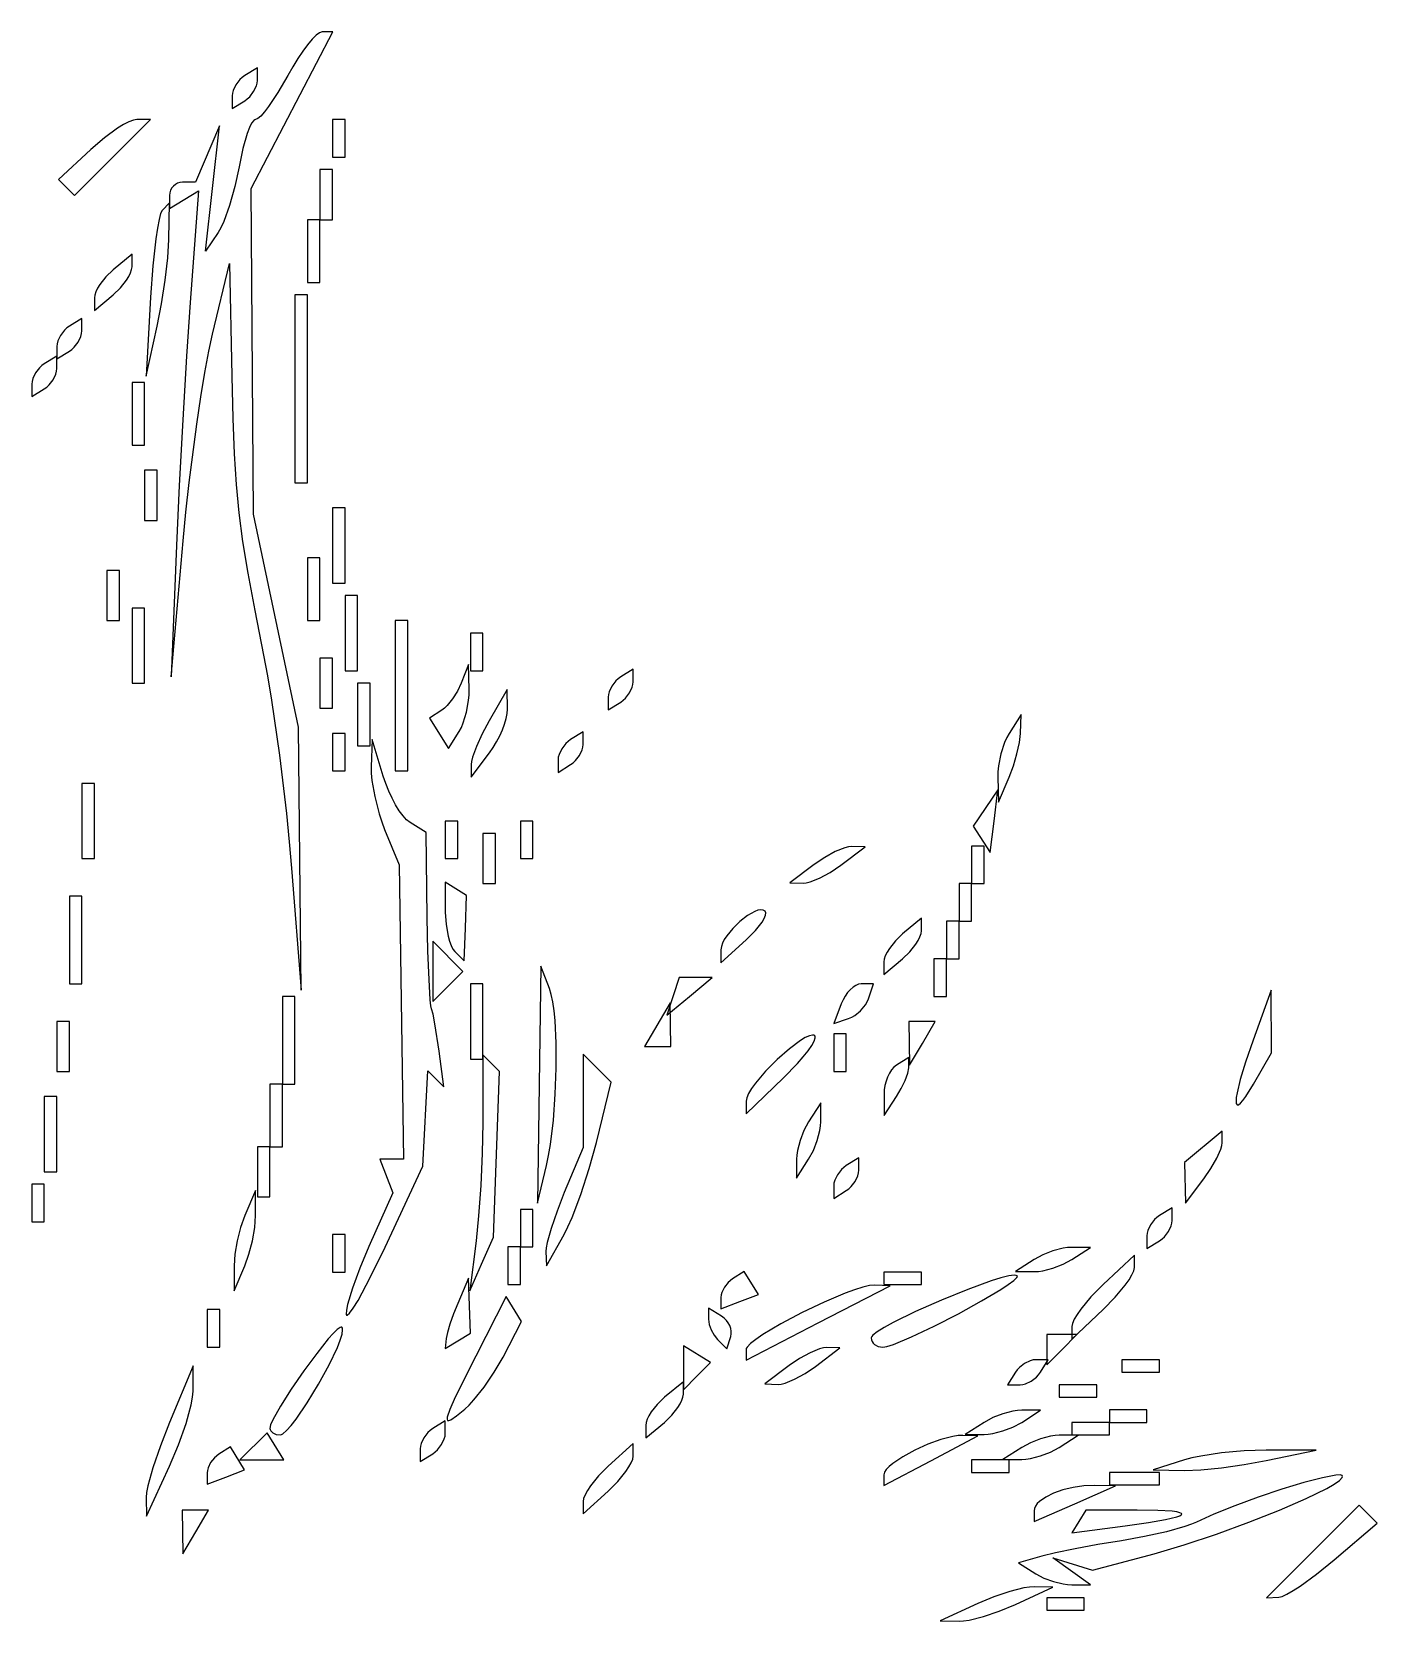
# Model space of a CAD drawing. Header units: millimetres. Extents: x 0.52 to 7.92, y 0.28 to 7.41.
# Drawn here: x 6.863 to 7.915, y 3.923 to 5.167 of the extents above; entities that cross this region are included whole.
import ezdxf

# ---------------------------------------------------------------- set-up
doc = ezdxf.new("R2010")
doc.units = ezdxf.units.MM
doc.header["$MEASUREMENT"] = 0

msp = doc.modelspace()

# ---------------------------------------------------------------- linework, layer by layer
at = {"flags": 128}
for points in [[(7.072505, 4.519608), (7.071481, 4.622549), (7.036149, 4.789216), (7.034314, 5.044118), (7.098321, 5.166667), (7.08992, 5.166667), (7.087855, 5.165966), (7.0852, 5.163959), (7.082064, 5.160786), (7.078559, 5.156587), (7.074793, 5.151504), (7.070878, 5.145676), (7.066923, 5.139246), (7.06304, 5.132353), (7.055335, 5.11903), (7.048017, 5.108119), (7.044761, 5.10392), (7.041913, 5.100747), (7.039574, 5.09874), (7.037848, 5.098039), (7.037132, 5.097847), (7.036372, 5.097285), (7.034749, 5.095122), (7.033031, 5.091704), (7.031273, 5.087181), (7.027845, 5.075427), (7.02489, 5.061074), (7.021674, 5.045576), (7.017536, 5.030706), (7.013007, 5.018152), (7.010764, 5.013272), (7.008623, 5.009603), (6.998602, 4.995098), (7.009566, 5.093137), (6.990828, 5.04902), (6.980708, 5.04902), (6.978675, 5.048808), (6.976779, 5.0482), (6.97506, 5.04724), (6.973561, 5.04597), (6.972323, 5.044432), (6.971387, 5.042668), (6.970795, 5.040723), (6.970588, 5.038637), (6.970588, 5.028255), (6.993146, 5.042196), (6.986644, 4.954922), (6.98379, 4.912912), (6.980826, 4.863045), (6.978103, 4.811563), (6.97597, 4.764706), (6.971798, 4.661765), (6.981211, 4.768239), (6.983376, 4.790756), (6.985924, 4.813944), (6.991797, 4.859678), (6.994935, 4.880898), (6.998082, 4.900134), (7.001145, 4.916724), (7.00403, 4.930004), (7.017436, 4.985294), (7.019328, 4.897059), (7.020143, 4.863962), (7.021168, 4.836425), (7.022625, 4.8125), (7.024736, 4.790235), (7.027724, 4.767681), (7.031809, 4.742888), (7.037215, 4.713905), (7.044161, 4.678782), (7.047185, 4.662528), (7.050303, 4.643599), (7.056466, 4.600447), (7.061933, 4.554796), (7.064182, 4.532743), (7.065988, 4.512116), (7.073529, 4.416667), (7.072505, 4.519608)], [(7.029412, 5.112745), (7.031381, 5.114162), (7.033218, 5.115871), (7.036336, 5.119904), (7.038442, 5.124323), (7.039016, 5.126515), (7.039216, 5.128608), (7.039216, 5.138412), (7.029412, 5.132353), (7.027442, 5.130936), (7.025605, 5.129227), (7.022488, 5.125194), (7.020381, 5.120775), (7.019808, 5.118583), (7.019608, 5.11649), (7.019608, 5.106686), (7.029412, 5.112745)], [(6.925779, 5.068313), (6.955505, 5.098039), (6.944871, 5.098039), (6.942217, 5.09756), (6.938742, 5.096186), (6.934593, 5.094015), (6.929917, 5.091142), (6.919576, 5.083676), (6.908899, 5.074558), (6.883563, 5.051077), (6.896053, 5.038587), (6.925779, 5.068313)], [(7.098039, 5.068627), (7.107843, 5.068627), (7.107843, 5.088235), (7.107843, 5.098039), (7.098039, 5.098039), (7.098039, 5.078431), (7.098039, 5.068627)], [(7.088235, 5.019608), (7.098039, 5.019608), (7.098039, 5.039216), (7.098039, 5.058824), (7.088235, 5.058824), (7.088235, 5.039216), (7.088235, 5.019608)], [(6.960866, 4.936275), (6.964247, 4.953758), (6.9671, 4.97237), (6.969126, 4.989888), (6.970023, 5.004085), (6.970588, 5.03268), (6.964792, 5.026884), (6.963559, 5.024453), (6.962276, 5.01974), (6.960981, 5.01302), (6.959711, 5.004573), (6.957397, 4.983609), (6.955635, 4.959073), (6.952274, 4.897059), (6.960866, 4.936275)], [(7.078431, 4.970588), (7.088235, 4.970588), (7.088235, 4.990196), (7.088235, 5.009804), (7.088235, 5.019608), (7.078431, 5.019608), (7.078431, 5), (7.078431, 4.980392), (7.078431, 4.970588)], [(6.926471, 4.960784), (6.932181, 4.966297), (6.936857, 4.972284), (6.938656, 4.97523), (6.940016, 4.978023), (6.940876, 4.980575), (6.941176, 4.982793), (6.941176, 4.992597), (6.926471, 4.980392), (6.920761, 4.97488), (6.916085, 4.968893), (6.914285, 4.965947), (6.912925, 4.963153), (6.912065, 4.960602), (6.911765, 4.958383), (6.911765, 4.94858), (6.926471, 4.960784)], [(7.068627, 4.813725), (7.078431, 4.813725), (7.078431, 4.833333), (7.078431, 4.852941), (7.078431, 4.872549), (7.078431, 4.892157), (7.078431, 4.911765), (7.078431, 4.931373), (7.078431, 4.95098), (7.078431, 4.960784), (7.068627, 4.960784), (7.068627, 4.941176), (7.068627, 4.921569), (7.068627, 4.901961), (7.068627, 4.882353), (7.068627, 4.862745), (7.068627, 4.843137), (7.068627, 4.823529), (7.068627, 4.813725)], [(6.892157, 4.916667), (6.894126, 4.918084), (6.895964, 4.919793), (6.899081, 4.923826), (6.901187, 4.928245), (6.901761, 4.930437), (6.901961, 4.93253), (6.901961, 4.942334), (6.892157, 4.936275), (6.890187, 4.934857), (6.88835, 4.933148), (6.885233, 4.929115), (6.883127, 4.924696), (6.882553, 4.922505), (6.882353, 4.920411), (6.882353, 4.910608), (6.892157, 4.916667)], [(6.872549, 4.887255), (6.874518, 4.888672), (6.876356, 4.890381), (6.879473, 4.894414), (6.881579, 4.898833), (6.882153, 4.901025), (6.882353, 4.903118), (6.882353, 4.912922), (6.872549, 4.906863), (6.87058, 4.905445), (6.868742, 4.903736), (6.865625, 4.899704), (6.863519, 4.895284), (6.862945, 4.893093), (6.862745, 4.891), (6.862745, 4.881196), (6.872549, 4.887255)], [(6.941176, 4.843137), (6.95098, 4.843137), (6.95098, 4.862745), (6.95098, 4.882353), (6.95098, 4.892157), (6.941176, 4.892157), (6.941176, 4.872549), (6.941176, 4.852941), (6.941176, 4.843137)], [(6.95098, 4.784314), (6.960784, 4.784314), (6.960784, 4.803922), (6.960784, 4.823529), (6.95098, 4.823529), (6.95098, 4.803922), (6.95098, 4.784314)], [(7.098039, 4.735294), (7.107843, 4.735294), (7.107843, 4.754902), (7.107843, 4.77451), (7.107843, 4.794118), (7.098039, 4.794118), (7.098039, 4.77451), (7.098039, 4.754902), (7.098039, 4.735294)], [(7.078431, 4.705882), (7.088235, 4.705882), (7.088235, 4.72549), (7.088235, 4.745098), (7.088235, 4.754902), (7.078431, 4.754902), (7.078431, 4.735294), (7.078431, 4.715686), (7.078431, 4.705882)], [(6.921569, 4.705882), (6.931373, 4.705882), (6.931373, 4.72549), (6.931373, 4.745098), (6.921569, 4.745098), (6.921569, 4.72549), (6.921569, 4.705882)], [(6.941176, 4.656863), (6.95098, 4.656863), (6.95098, 4.676471), (6.95098, 4.696078), (6.95098, 4.715686), (6.941176, 4.715686), (6.941176, 4.696078), (6.941176, 4.676471), (6.941176, 4.656863)], [(7.107843, 4.666667), (7.117647, 4.666667), (7.117647, 4.686275), (7.117647, 4.705882), (7.117647, 4.72549), (7.107843, 4.72549), (7.107843, 4.705882), (7.107843, 4.686275), (7.107843, 4.666667)], [(7.147059, 4.588235), (7.156863, 4.588235), (7.156863, 4.607843), (7.156863, 4.627451), (7.156863, 4.647059), (7.156863, 4.666667), (7.156863, 4.686275), (7.156863, 4.705882), (7.147059, 4.705882), (7.147059, 4.686275), (7.147059, 4.666667), (7.147059, 4.647059), (7.147059, 4.627451), (7.147059, 4.607843), (7.147059, 4.588235)], [(7.205882, 4.666667), (7.215686, 4.666667), (7.215686, 4.686275), (7.215686, 4.696078), (7.205882, 4.696078), (7.205882, 4.676471), (7.205882, 4.666667)], [(7.088235, 4.637255), (7.098039, 4.637255), (7.098039, 4.656863), (7.098039, 4.676471), (7.088235, 4.676471), (7.088235, 4.656863), (7.088235, 4.637255)], [(7.197154, 4.619051), (7.198834, 4.622124), (7.200377, 4.625763), (7.202923, 4.634205), (7.204535, 4.643298), (7.204912, 4.64775), (7.204958, 4.651961), (7.204334, 4.671569), (7.198736, 4.656863), (7.195806, 4.650659), (7.191966, 4.644639), (7.187714, 4.63949), (7.185589, 4.637457), (7.183548, 4.6359), (7.173959, 4.629643), (7.188725, 4.60575), (7.197154, 4.619051)], [(7.323529, 4.642157), (7.325499, 4.643574), (7.327336, 4.645283), (7.330453, 4.649316), (7.33256, 4.653735), (7.333133, 4.655927), (7.333333, 4.65802), (7.333333, 4.667824), (7.323529, 4.661765), (7.32156, 4.660347), (7.319723, 4.658638), (7.316605, 4.654606), (7.314499, 4.650186), (7.313926, 4.647995), (7.313725, 4.645902), (7.313725, 4.636098), (7.323529, 4.642157)], [(7.117647, 4.607843), (7.127451, 4.607843), (7.127451, 4.627451), (7.127451, 4.647059), (7.127451, 4.656863), (7.117647, 4.656863), (7.117647, 4.637255), (7.117647, 4.617647), (7.117647, 4.607843)], [(7.2209, 4.602364), (7.223784, 4.606499), (7.226462, 4.610959), (7.228874, 4.615604), (7.230964, 4.620294), (7.232674, 4.624887), (7.233946, 4.629242), (7.234723, 4.633219), (7.234947, 4.636678), (7.234599, 4.651961), (7.220588, 4.627451), (7.215145, 4.617161), (7.210682, 4.607261), (7.207661, 4.598878), (7.206835, 4.595607), (7.206542, 4.593137), (7.206506, 4.583333), (7.2209, 4.602364)], [(7.627451, 4.583333), (7.630765, 4.592107), (7.63356, 4.601501), (7.635542, 4.61039), (7.636416, 4.617647), (7.636955, 4.632353), (7.627451, 4.617647), (7.625553, 4.614293), (7.623803, 4.61039), (7.620897, 4.601501), (7.619027, 4.592107), (7.618572, 4.587572), (7.618486, 4.583333), (7.619025, 4.563725), (7.627451, 4.583333)], [(7.098039, 4.588235), (7.107843, 4.588235), (7.107843, 4.607843), (7.107843, 4.617647), (7.098039, 4.617647), (7.098039, 4.598039), (7.098039, 4.588235)], [(7.284314, 4.593137), (7.286283, 4.594555), (7.28812, 4.596264), (7.291238, 4.600296), (7.293344, 4.604716), (7.293918, 4.606907), (7.294118, 4.609), (7.294118, 4.618804), (7.284314, 4.612745), (7.282344, 4.611328), (7.280507, 4.609619), (7.27739, 4.605586), (7.275283, 4.601167), (7.27471, 4.598975), (7.27451, 4.596882), (7.27451, 4.587078), (7.284314, 4.593137)], [(7.139143, 4.215485), (7.168757, 4.279009), (7.172589, 4.353555), (7.185167, 4.340977), (7.181494, 4.369018), (7.178215, 4.390262), (7.176684, 4.397845), (7.175488, 4.401961), (7.174999, 4.404306), (7.174506, 4.409122), (7.173557, 4.424998), (7.172749, 4.447241), (7.172191, 4.473502), (7.171228, 4.540142), (7.158727, 4.547867), (7.156042, 4.550002), (7.153199, 4.553122), (7.150286, 4.557076), (7.147389, 4.561718), (7.144593, 4.566896), (7.141986, 4.572464), (7.139653, 4.578271), (7.137682, 4.584169), (7.129136, 4.612745), (7.128294, 4.591325), (7.128356, 4.586458), (7.128863, 4.58083), (7.131035, 4.568089), (7.134465, 4.554711), (7.136543, 4.548286), (7.138808, 4.542305), (7.150164, 4.514706), (7.153654, 4.284314), (7.135157, 4.284314), (7.145277, 4.257941), (7.12656, 4.216135), (7.119359, 4.19902), (7.113589, 4.183324), (7.109836, 4.170786), (7.108899, 4.166245), (7.108686, 4.163145), (7.108926, 4.162335), (7.10946, 4.162195), (7.11135, 4.163815), (7.114232, 4.16779), (7.117981, 4.173906), (7.127578, 4.191702), (7.139143, 4.215485)], [(6.901961, 4.519608), (6.911765, 4.519608), (6.911765, 4.539216), (6.911765, 4.558824), (6.911765, 4.578431), (6.901961, 4.578431), (6.901961, 4.558824), (6.901961, 4.539216), (6.901961, 4.519608)], [(7.61561, 4.54902), (7.618499, 4.573529), (7.599333, 4.545054), (7.612721, 4.52451), (7.61561, 4.54902)], [(7.186275, 4.519608), (7.196078, 4.519608), (7.196078, 4.539216), (7.196078, 4.54902), (7.186275, 4.54902), (7.186275, 4.529412), (7.186275, 4.519608)], [(7.245098, 4.519608), (7.254902, 4.519608), (7.254902, 4.539216), (7.254902, 4.54902), (7.245098, 4.54902), (7.245098, 4.529412), (7.245098, 4.519608)], [(7.215686, 4.5), (7.22549, 4.5), (7.22549, 4.519608), (7.22549, 4.539216), (7.215686, 4.539216), (7.215686, 4.519608), (7.215686, 4.5)], [(7.466263, 4.500312), (7.468737, 4.500543), (7.471796, 4.501327), (7.479185, 4.50432), (7.487467, 4.50883), (7.495675, 4.514394), (7.514706, 4.528788), (7.504325, 4.5291), (7.501851, 4.528869), (7.498792, 4.528085), (7.491403, 4.525092), (7.483121, 4.520582), (7.474913, 4.515018), (7.455882, 4.500624), (7.466263, 4.500312)], [(7.598039, 4.5), (7.607843, 4.5), (7.607843, 4.519608), (7.607843, 4.529412), (7.598039, 4.529412), (7.598039, 4.509804), (7.598039, 4.5)], [(7.201974, 4.465174), (7.202968, 4.49084), (7.186275, 4.501157), (7.186275, 4.477703), (7.186855, 4.468014), (7.188434, 4.458973), (7.189524, 4.455011), (7.190772, 4.45159), (7.19215, 4.448837), (7.193627, 4.446878), (7.20098, 4.439507), (7.201974, 4.465174)], [(7.588235, 4.470588), (7.598039, 4.470588), (7.598039, 4.490196), (7.598039, 4.5), (7.588235, 4.5), (7.588235, 4.480392), (7.588235, 4.470588)], [(6.892157, 4.421569), (6.901961, 4.421569), (6.901961, 4.441176), (6.901961, 4.460784), (6.901961, 4.480392), (6.901961, 4.490196), (6.892157, 4.490196), (6.892157, 4.470588), (6.892157, 4.45098), (6.892157, 4.431373), (6.892157, 4.421569)], [(7.421629, 4.455937), (7.428893, 4.463221), (7.434131, 4.469895), (7.435838, 4.472773), (7.436854, 4.475222), (7.437119, 4.477149), (7.436572, 4.478461), (7.435097, 4.479343), (7.433193, 4.479561), (7.430931, 4.479177), (7.428384, 4.478256), (7.422726, 4.475053), (7.416796, 4.470457), (7.411175, 4.464974), (7.406442, 4.45911), (7.40459, 4.456193), (7.403178, 4.45337), (7.402277, 4.450705), (7.401961, 4.44826), (7.401961, 4.438137), (7.421629, 4.455937)], [(7.544118, 4.441176), (7.549828, 4.446689), (7.554504, 4.452676), (7.556303, 4.455622), (7.557663, 4.458415), (7.558523, 4.460967), (7.558824, 4.463185), (7.558824, 4.472989), (7.544118, 4.460784), (7.538408, 4.455272), (7.533732, 4.449285), (7.531932, 4.446339), (7.530572, 4.443545), (7.529712, 4.440994), (7.529412, 4.438776), (7.529412, 4.428972), (7.544118, 4.441176)], [(7.578431, 4.441176), (7.588235, 4.441176), (7.588235, 4.460784), (7.588235, 4.470588), (7.578431, 4.470588), (7.578431, 4.45098), (7.578431, 4.441176)], [(7.188235, 4.419608), (7.2, 4.431373), (7.176471, 4.454902), (7.176471, 4.407843), (7.188235, 4.419608)], [(7.568627, 4.411765), (7.578431, 4.411765), (7.578431, 4.431373), (7.578431, 4.441176), (7.568627, 4.441176), (7.568627, 4.421569), (7.568627, 4.411765)], [(7.265357, 4.279412), (7.267007, 4.287328), (7.268468, 4.295976), (7.270815, 4.314923), (7.272378, 4.33517), (7.273139, 4.35563), (7.273078, 4.375218), (7.272176, 4.39285), (7.271405, 4.400593), (7.270416, 4.40744), (7.269207, 4.413255), (7.267777, 4.417903), (7.261044, 4.43545), (7.258524, 4.25), (7.265357, 4.279412)], [(7.205882, 4.362745), (7.215686, 4.362745), (7.215686, 4.382353), (7.215686, 4.401961), (7.215686, 4.421569), (7.205882, 4.421569), (7.205882, 4.401961), (7.205882, 4.382353), (7.205882, 4.362745)], [(7.377363, 4.411765), (7.39517, 4.426471), (7.369281, 4.426471), (7.359556, 4.397059), (7.377363, 4.411765)], [(7.501832, 4.394401), (7.504251, 4.395419), (7.506661, 4.396828), (7.511199, 4.400564), (7.514935, 4.4051), (7.516344, 4.407509), (7.517361, 4.409926), (7.521242, 4.421569), (7.51167, 4.421569), (7.509625, 4.421252), (7.507483, 4.420344), (7.505307, 4.418908), (7.50316, 4.417008), (7.501106, 4.414708), (7.499209, 4.412072), (7.497532, 4.409162), (7.49614, 4.406044), (7.490183, 4.390518), (7.501832, 4.394401)], [(7.818627, 4.343137), (7.832639, 4.367647), (7.832473, 4.416667), (7.818345, 4.377451), (7.81246, 4.36037), (7.808269, 4.346613), (7.805771, 4.336345), (7.805157, 4.332571), (7.804965, 4.329731), (7.805196, 4.327847), (7.805849, 4.326938), (7.806924, 4.327026), (7.808422, 4.328131), (7.810341, 4.330274), (7.812681, 4.333476), (7.818627, 4.343137)], [(7.058824, 4.343137), (7.068627, 4.343137), (7.068627, 4.362745), (7.068627, 4.382353), (7.068627, 4.401961), (7.068627, 4.411765), (7.058824, 4.411765), (7.058824, 4.392157), (7.058824, 4.372549), (7.058824, 4.352941), (7.058824, 4.343137)], [(7.352454, 4.372549), (7.362745, 4.372549), (7.362149, 4.406863), (7.342163, 4.372549), (7.352454, 4.372549)], [(6.882353, 4.352941), (6.892157, 4.352941), (6.892157, 4.372549), (6.892157, 4.392157), (6.882353, 4.392157), (6.882353, 4.372549), (6.882353, 4.352941)], [(7.559609, 4.375), (7.569602, 4.392157), (7.54902, 4.392157), (7.549616, 4.357843), (7.559609, 4.375)], [(7.450878, 4.347941), (7.461877, 4.359226), (7.466407, 4.364442), (7.470157, 4.369194), (7.473026, 4.373347), (7.474915, 4.376766), (7.475723, 4.379315), (7.47569, 4.380221), (7.475349, 4.38086), (7.474626, 4.381319), (7.473679, 4.381491), (7.471181, 4.381041), (7.467983, 4.379631), (7.464216, 4.377384), (7.455489, 4.370871), (7.446032, 4.362482), (7.436879, 4.353199), (7.429062, 4.344002), (7.425977, 4.339742), (7.423614, 4.335872), (7.422102, 4.332514), (7.421569, 4.32979), (7.421569, 4.319861), (7.450878, 4.347941)], [(7.490196, 4.352941), (7.5, 4.352941), (7.5, 4.372549), (7.5, 4.382353), (7.490196, 4.382353), (7.490196, 4.362745), (7.490196, 4.352941)], [(7.214718, 4.202353), (7.224061, 4.223334), (7.228759, 4.35294), (7.215686, 4.366013), (7.215578, 4.312908), (7.215138, 4.289195), (7.21402, 4.263884), (7.212392, 4.240005), (7.210423, 4.220588), (7.205376, 4.181373), (7.214718, 4.202353)], [(7.279187, 4.22549), (7.282192, 4.23138), (7.285451, 4.238744), (7.292314, 4.256713), (7.298947, 4.277038), (7.304517, 4.297361), (7.316062, 4.344723), (7.294118, 4.366667), (7.294118, 4.293488), (7.279412, 4.258292), (7.273729, 4.243753), (7.269128, 4.230186), (7.266079, 4.219109), (7.265284, 4.214978), (7.265053, 4.212038), (7.265401, 4.20098), (7.279187, 4.22549)], [(7.539216, 4.333333), (7.542918, 4.339669), (7.545972, 4.346049), (7.548061, 4.351731), (7.548869, 4.355971), (7.54902, 4.363902), (7.539216, 4.357843), (7.537249, 4.356288), (7.535421, 4.354182), (7.53377, 4.35162), (7.532336, 4.348694), (7.531158, 4.345497), (7.530277, 4.342121), (7.529732, 4.33866), (7.529562, 4.335206), (7.529712, 4.318627), (7.539216, 4.333333)], [(7.04902, 4.294118), (7.058824, 4.294118), (7.058824, 4.313725), (7.058824, 4.333333), (7.058824, 4.343137), (7.04902, 4.343137), (7.04902, 4.323529), (7.04902, 4.303922), (7.04902, 4.294118)], [(6.872549, 4.27451), (6.882353, 4.27451), (6.882353, 4.294118), (6.882353, 4.313725), (6.882353, 4.333333), (6.872549, 4.333333), (6.872549, 4.313725), (6.872549, 4.294118), (6.872549, 4.27451)], [(7.470588, 4.284314), (7.474278, 4.291184), (7.4773, 4.29902), (7.479342, 4.306855), (7.479898, 4.310471), (7.480092, 4.313725), (7.480092, 4.328431), (7.470588, 4.313725), (7.466898, 4.306855), (7.463876, 4.29902), (7.461834, 4.291184), (7.461279, 4.287568), (7.461085, 4.284314), (7.461085, 4.269608), (7.470588, 4.284314)], [(7.779724, 4.269031), (7.785313, 4.27714), (7.789889, 4.285153), (7.792982, 4.292145), (7.793824, 4.294969), (7.794118, 4.297192), (7.794118, 4.306322), (7.764706, 4.281913), (7.765329, 4.25), (7.779724, 4.269031)], [(7.039216, 4.254902), (7.04902, 4.254902), (7.04902, 4.27451), (7.04902, 4.294118), (7.039216, 4.294118), (7.039216, 4.27451), (7.039216, 4.254902)], [(7.5, 4.259804), (7.501969, 4.261221), (7.503807, 4.26293), (7.506924, 4.266963), (7.50903, 4.271382), (7.509604, 4.273574), (7.509804, 4.275667), (7.509804, 4.285471), (7.5, 4.279412), (7.498031, 4.277995), (7.496193, 4.276286), (7.493076, 4.272253), (7.49097, 4.267833), (7.490396, 4.265642), (7.490196, 4.263549), (7.490196, 4.253745), (7.5, 4.259804)], [(6.862745, 4.235294), (6.872549, 4.235294), (6.872549, 4.254902), (6.872549, 4.264706), (6.862745, 4.264706), (6.862745, 4.245098), (6.862745, 4.235294)], [(7.029412, 4.20098), (7.032683, 4.210141), (7.035362, 4.220588), (7.037173, 4.231036), (7.037838, 4.240196), (7.037838, 4.259804), (7.029412, 4.240196), (7.02614, 4.231036), (7.023461, 4.220588), (7.021651, 4.210141), (7.020986, 4.20098), (7.020986, 4.181373), (7.029412, 4.20098)], [(7.245098, 4.215686), (7.254902, 4.215686), (7.254902, 4.235294), (7.254902, 4.245098), (7.245098, 4.245098), (7.245098, 4.22549), (7.245098, 4.215686)], [(7.745098, 4.220588), (7.747067, 4.222005), (7.748905, 4.223714), (7.752022, 4.227747), (7.754128, 4.232167), (7.754702, 4.234358), (7.754902, 4.236451), (7.754902, 4.246255), (7.745098, 4.240196), (7.743129, 4.238779), (7.741291, 4.23707), (7.738174, 4.233037), (7.736068, 4.228618), (7.735494, 4.226426), (7.735294, 4.224333), (7.735294, 4.214529), (7.745098, 4.220588)], [(7.098039, 4.196078), (7.107843, 4.196078), (7.107843, 4.215686), (7.107843, 4.22549), (7.098039, 4.22549), (7.098039, 4.205882), (7.098039, 4.196078)], [(7.235294, 4.186275), (7.245098, 4.186275), (7.245098, 4.205882), (7.245098, 4.215686), (7.235294, 4.215686), (7.235294, 4.196078), (7.235294, 4.186275)], [(7.647059, 4.196379), (7.650313, 4.196573), (7.653929, 4.197129), (7.661765, 4.19917), (7.6696, 4.202192), (7.676471, 4.205882), (7.691176, 4.215386), (7.676471, 4.215386), (7.673216, 4.215192), (7.6696, 4.214636), (7.661765, 4.212594), (7.653929, 4.209572), (7.647059, 4.205882), (7.632353, 4.196379), (7.647059, 4.196379)], [(7.70098, 4.166667), (7.710497, 4.176381), (7.71829, 4.185809), (7.72129, 4.190078), (7.723556, 4.193873), (7.72499, 4.197057), (7.72549, 4.199496), (7.72549, 4.2093), (7.70098, 4.186275), (7.691464, 4.17656), (7.68367, 4.167133), (7.680671, 4.162863), (7.678405, 4.159068), (7.676971, 4.155884), (7.676471, 4.153445), (7.676471, 4.143641), (7.70098, 4.166667)], [(7.41661, 4.172904), (7.43126, 4.178525), (7.420214, 4.196398), (7.411087, 4.190758), (7.407544, 4.187864), (7.404642, 4.184155), (7.402681, 4.180107), (7.402147, 4.178106), (7.401961, 4.1762), (7.401961, 4.167282), (7.41661, 4.172904)], [(7.528507, 4.137255), (7.531885, 4.137832), (7.536954, 4.139468), (7.551081, 4.145339), (7.568719, 4.153721), (7.587701, 4.163464), (7.605862, 4.173418), (7.621033, 4.182435), (7.62682, 4.186232), (7.631048, 4.189365), (7.633444, 4.191688), (7.633871, 4.192501), (7.633739, 4.193059), (7.632895, 4.19346), (7.631489, 4.193574), (7.62715, 4.193006), (7.621028, 4.191486), (7.613432, 4.189143), (7.595054, 4.182517), (7.574484, 4.174176), (7.554187, 4.165166), (7.536633, 4.156537), (7.529655, 4.152692), (7.524289, 4.149335), (7.520841, 4.146596), (7.519934, 4.1455), (7.519621, 4.144608), (7.5198, 4.143131), (7.520318, 4.141753), (7.521139, 4.140504), (7.522226, 4.139415), (7.525053, 4.137835), (7.52672, 4.137405), (7.528507, 4.137255)], [(7.529412, 4.186275), (7.54902, 4.186275), (7.558824, 4.186275), (7.558824, 4.196078), (7.539216, 4.196078), (7.529412, 4.196078), (7.529412, 4.186275)], [(7.196078, 4.142157), (7.205882, 4.148216), (7.204504, 4.191176), (7.196078, 4.171569), (7.192752, 4.163329), (7.189925, 4.155391), (7.187896, 4.148656), (7.186964, 4.144029), (7.186275, 4.136098), (7.196078, 4.142157)], [(7.477941, 4.156234), (7.534314, 4.185331), (7.522321, 4.185803), (7.518319, 4.185451), (7.512991, 4.18421), (7.506555, 4.182191), (7.49923, 4.179504), (7.482788, 4.172565), (7.465413, 4.164271), (7.448855, 4.155503), (7.434862, 4.14714), (7.429374, 4.143384), (7.425183, 4.14006), (7.422509, 4.137277), (7.421808, 4.136122), (7.421569, 4.135144), (7.421569, 4.127137), (7.477941, 4.156234)], [(7.201627, 4.088772), (7.205006, 4.091902), (7.208729, 4.095925), (7.216717, 4.105984), (7.224613, 4.117613), (7.231439, 4.129476), (7.245899, 4.157439), (7.233848, 4.176938), (7.210102, 4.130136), (7.194124, 4.09802), (7.189797, 4.088368), (7.187806, 4.082474), (7.187662, 4.080816), (7.188073, 4.079953), (7.189028, 4.079837), (7.190517, 4.080419), (7.195062, 4.083487), (7.201627, 4.088772)], [(7.409627, 4.145548), (7.410054, 4.14759), (7.410044, 4.149747), (7.409629, 4.151953), (7.408836, 4.154144), (7.407695, 4.156253), (7.406236, 4.158217), (7.404487, 4.159969), (7.402478, 4.161445), (7.392157, 4.167824), (7.392157, 4.159075), (7.392721, 4.155114), (7.394257, 4.150797), (7.39653, 4.146644), (7.399306, 4.143178), (7.406454, 4.136029), (7.409627, 4.145548)], [(7, 4.137255), (7.009804, 4.137255), (7.009804, 4.156863), (7.009804, 4.166667), (7, 4.166667), (7, 4.147059), (7, 4.137255)], [(7.057018, 4.068627), (7.058037, 4.068851), (7.059244, 4.069504), (7.062164, 4.071989), (7.065652, 4.075862), (7.069581, 4.080905), (7.078262, 4.093621), (7.0872, 4.108382), (7.095386, 4.123435), (7.101815, 4.137026), (7.104054, 4.142725), (7.105477, 4.147401), (7.105956, 4.150834), (7.105802, 4.152016), (7.105365, 4.152805), (7.104825, 4.152986), (7.104023, 4.15274), (7.101708, 4.151069), (7.098566, 4.147995), (7.094744, 4.143724), (7.085644, 4.13241), (7.075577, 4.118769), (7.065712, 4.104441), (7.057218, 4.091066), (7.051264, 4.080286), (7.049605, 4.076381), (7.04902, 4.07374), (7.049183, 4.072713), (7.049651, 4.071755), (7.051369, 4.070129), (7.053913, 4.069031), (7.057018, 4.068627)], [(7.668627, 4.135294), (7.680392, 4.147059), (7.656863, 4.147059), (7.656863, 4.123529), (7.668627, 4.135294)], [(7.383207, 4.11458), (7.393865, 4.125238), (7.372549, 4.138412), (7.372549, 4.103922), (7.383207, 4.11458)], [(7.446656, 4.108155), (7.449129, 4.108386), (7.452188, 4.10917), (7.459577, 4.112163), (7.467859, 4.116673), (7.476067, 4.122237), (7.495098, 4.136631), (7.484717, 4.136943), (7.482243, 4.136712), (7.479185, 4.135928), (7.471795, 4.132935), (7.463514, 4.128425), (7.455305, 4.122861), (7.436275, 4.108467), (7.446656, 4.108155)], [(6.970588, 4.044118), (6.977651, 4.060892), (6.983462, 4.077574), (6.98571, 4.085277), (6.987419, 4.092233), (6.988515, 4.098202), (6.988921, 4.102941), (6.989101, 4.122549), (6.970588, 4.078431), (6.963414, 4.060141), (6.957567, 4.042953), (6.953646, 4.028799), (6.952597, 4.023462), (6.952255, 4.019608), (6.952435, 4.004902), (6.970588, 4.044118)], [(7.636098, 4.107843), (7.638191, 4.108043), (7.640382, 4.108617), (7.644802, 4.110723), (7.648835, 4.11384), (7.650544, 4.115678), (7.651961, 4.117647), (7.65802, 4.127451), (7.648216, 4.127451), (7.646123, 4.127251), (7.643931, 4.126677), (7.639512, 4.124571), (7.635479, 4.121454), (7.63377, 4.119616), (7.632353, 4.117647), (7.626294, 4.107843), (7.636098, 4.107843)], [(7.715686, 4.117647), (7.735294, 4.117647), (7.745098, 4.117647), (7.745098, 4.127451), (7.72549, 4.127451), (7.715686, 4.127451), (7.715686, 4.117647)], [(7.357843, 4.078431), (7.363553, 4.083944), (7.368229, 4.089931), (7.370029, 4.092877), (7.371389, 4.09567), (7.372249, 4.098222), (7.372549, 4.10044), (7.372549, 4.110244), (7.357843, 4.098039), (7.352133, 4.092527), (7.347457, 4.08654), (7.345658, 4.083594), (7.344298, 4.0808), (7.343437, 4.078249), (7.343137, 4.07603), (7.343137, 4.066227), (7.357843, 4.078431)], [(7.666667, 4.098039), (7.686275, 4.098039), (7.696078, 4.098039), (7.696078, 4.107843), (7.676471, 4.107843), (7.666667, 4.107843), (7.666667, 4.098039)], [(7.607843, 4.068928), (7.611097, 4.069122), (7.614714, 4.069678), (7.622549, 4.071719), (7.630384, 4.074741), (7.637255, 4.078431), (7.651961, 4.087935), (7.637255, 4.087935), (7.634001, 4.087741), (7.630384, 4.087185), (7.622549, 4.085143), (7.614714, 4.082121), (7.607843, 4.078431), (7.593137, 4.068928), (7.607843, 4.068928)], [(7.705882, 4.078431), (7.72549, 4.078431), (7.735294, 4.078431), (7.735294, 4.088235), (7.715686, 4.088235), (7.705882, 4.088235), (7.705882, 4.078431)], [(7.042735, 4.04902), (7.059981, 4.04902), (7.046807, 4.070336), (7.02549, 4.04902), (7.042735, 4.04902)], [(7.176471, 4.053922), (7.17844, 4.055339), (7.180277, 4.057048), (7.183395, 4.061081), (7.185501, 4.0655), (7.186074, 4.067692), (7.186275, 4.069785), (7.186275, 4.079589), (7.176471, 4.073529), (7.174501, 4.072112), (7.172664, 4.070403), (7.169547, 4.06637), (7.16744, 4.061951), (7.166867, 4.059759), (7.166667, 4.057666), (7.166667, 4.047862), (7.176471, 4.053922)], [(7.566176, 4.048352), (7.602941, 4.067761), (7.591148, 4.068194), (7.587502, 4.068062), (7.583351, 4.067454), (7.573943, 4.06501), (7.563741, 4.061272), (7.553561, 4.056645), (7.544222, 4.051538), (7.536539, 4.046357), (7.533574, 4.043867), (7.53133, 4.041512), (7.529908, 4.039342), (7.529412, 4.037408), (7.529412, 4.028943), (7.566176, 4.048352)], [(7.637255, 4.04932), (7.640509, 4.049514), (7.644125, 4.05007), (7.651961, 4.052112), (7.659796, 4.055133), (7.666667, 4.058824), (7.681373, 4.068327), (7.666667, 4.068327), (7.663412, 4.068133), (7.659796, 4.067577), (7.651961, 4.065535), (7.644125, 4.062514), (7.637255, 4.058824), (7.622549, 4.04932), (7.637255, 4.04932)], [(7.676471, 4.068627), (7.696078, 4.068627), (7.705882, 4.068627), (7.705882, 4.078431), (7.686275, 4.078431), (7.676471, 4.078431), (7.676471, 4.068627)], [(7.01465, 4.035649), (7.029299, 4.04127), (7.018253, 4.059143), (7.009126, 4.053503), (7.005583, 4.050609), (7.002681, 4.0469), (7.00072, 4.042852), (7.000186, 4.040851), (7, 4.038945), (7, 4.030027), (7.01465, 4.035649)], [(7.313725, 4.02451), (7.321339, 4.032173), (7.327574, 4.039922), (7.329973, 4.043546), (7.331786, 4.046852), (7.332933, 4.049727), (7.333333, 4.052059), (7.333333, 4.061863), (7.313725, 4.044118), (7.306112, 4.036454), (7.299877, 4.028705), (7.297478, 4.025082), (7.295665, 4.021776), (7.294518, 4.0189), (7.294118, 4.016569), (7.294118, 4.006765), (7.313725, 4.02451)], [(7.764706, 4.040758), (7.777317, 4.041238), (7.793536, 4.04285), (7.811271, 4.04534), (7.828431, 4.048457), (7.867647, 4.056569), (7.828431, 4.056719), (7.811271, 4.056158), (7.793536, 4.054519), (7.777317, 4.052056), (7.77043, 4.050593), (7.764706, 4.04902), (7.740196, 4.04117), (7.764706, 4.040758)], [(7.598039, 4.039216), (7.617647, 4.039216), (7.627451, 4.039216), (7.627451, 4.04902), (7.607843, 4.04902), (7.598039, 4.04902), (7.598039, 4.039216)], [(7.676471, 3.951281), (7.691176, 3.951281), (7.661765, 3.972438), (7.692569, 3.962746), (7.740892, 3.975622), (7.764438, 3.982514), (7.789695, 3.990942), (7.815072, 4.000245), (7.838978, 4.009762), (7.859823, 4.018832), (7.876016, 4.026795), (7.881871, 4.030154), (7.885966, 4.032989), (7.888102, 4.035217), (7.888374, 4.036077), (7.888081, 4.036755), (7.886407, 4.037244), (7.883159, 4.037094), (7.872671, 4.035107), (7.858068, 4.03126), (7.840802, 4.026016), (7.822324, 4.019838), (7.804085, 4.013191), (7.787538, 4.006538), (7.774133, 4.000343), (7.77021, 3.998652), (7.764825, 3.996805), (7.750632, 3.992882), (7.733483, 3.989052), (7.715309, 3.98579), (7.69687, 3.982723), (7.678997, 3.979422), (7.663732, 3.976283), (7.653116, 3.973702), (7.634664, 3.968445), (7.648214, 3.959863), (7.654636, 3.95653), (7.662104, 3.953802), (7.669691, 3.951958), (7.67324, 3.951456), (7.676471, 3.951281)], [(7.705882, 4.029412), (7.72549, 4.029412), (7.745098, 4.029412), (7.745098, 4.039216), (7.72549, 4.039216), (7.705882, 4.039216), (7.705882, 4.029412)], [(7.678922, 4.014795), (7.710784, 4.028644), (7.694429, 4.029028), (7.685911, 4.028738), (7.677502, 4.027559), (7.669519, 4.025624), (7.662277, 4.023064), (7.656094, 4.020013), (7.651285, 4.016601), (7.649496, 4.014802), (7.648168, 4.012962), (7.647343, 4.011099), (7.647059, 4.009228), (7.647059, 4.000947), (7.678922, 4.014795)], [(6.990981, 3.992647), (7.000974, 4.009804), (6.980392, 4.009804), (6.980988, 3.97549), (6.990981, 3.992647)], [(7.718135, 3.99738), (7.736438, 3.999936), (7.74992, 4.002293), (7.758548, 4.004407), (7.761031, 4.005359), (7.762288, 4.006234), (7.762455, 4.006641), (7.762315, 4.007026), (7.761107, 4.007731), (7.758661, 4.008341), (7.754972, 4.008853), (7.743848, 4.009559), (7.727703, 4.009804), (7.687432, 4.009804), (7.676466, 3.992061), (7.718135, 3.99738)], [(7.838399, 3.941575), (7.841023, 3.942243), (7.844801, 3.944003), (7.849555, 3.946735), (7.855107, 3.950319), (7.867893, 3.959566), (7.881739, 3.970783), (7.915439, 3.999594), (7.901307, 4.013725), (7.828758, 3.941176), (7.838399, 3.941575)], [(7.588235, 3.922807), (7.59179, 3.923011), (7.596266, 3.923732), (7.607261, 3.926513), (7.619773, 3.930719), (7.632353, 3.93592), (7.661765, 3.949388), (7.647059, 3.949742), (7.643504, 3.949538), (7.639028, 3.948817), (7.628033, 3.946036), (7.615522, 3.94183), (7.602941, 3.936629), (7.573529, 3.923161), (7.588235, 3.922807)], [(7.656863, 3.931373), (7.676471, 3.931373), (7.686275, 3.931373), (7.686275, 3.941176), (7.666667, 3.941176), (7.656863, 3.941176), (7.656863, 3.931373)]]:
    msp.add_lwpolyline(points, dxfattribs=at)

doc.saveas('drawing.dxf')
